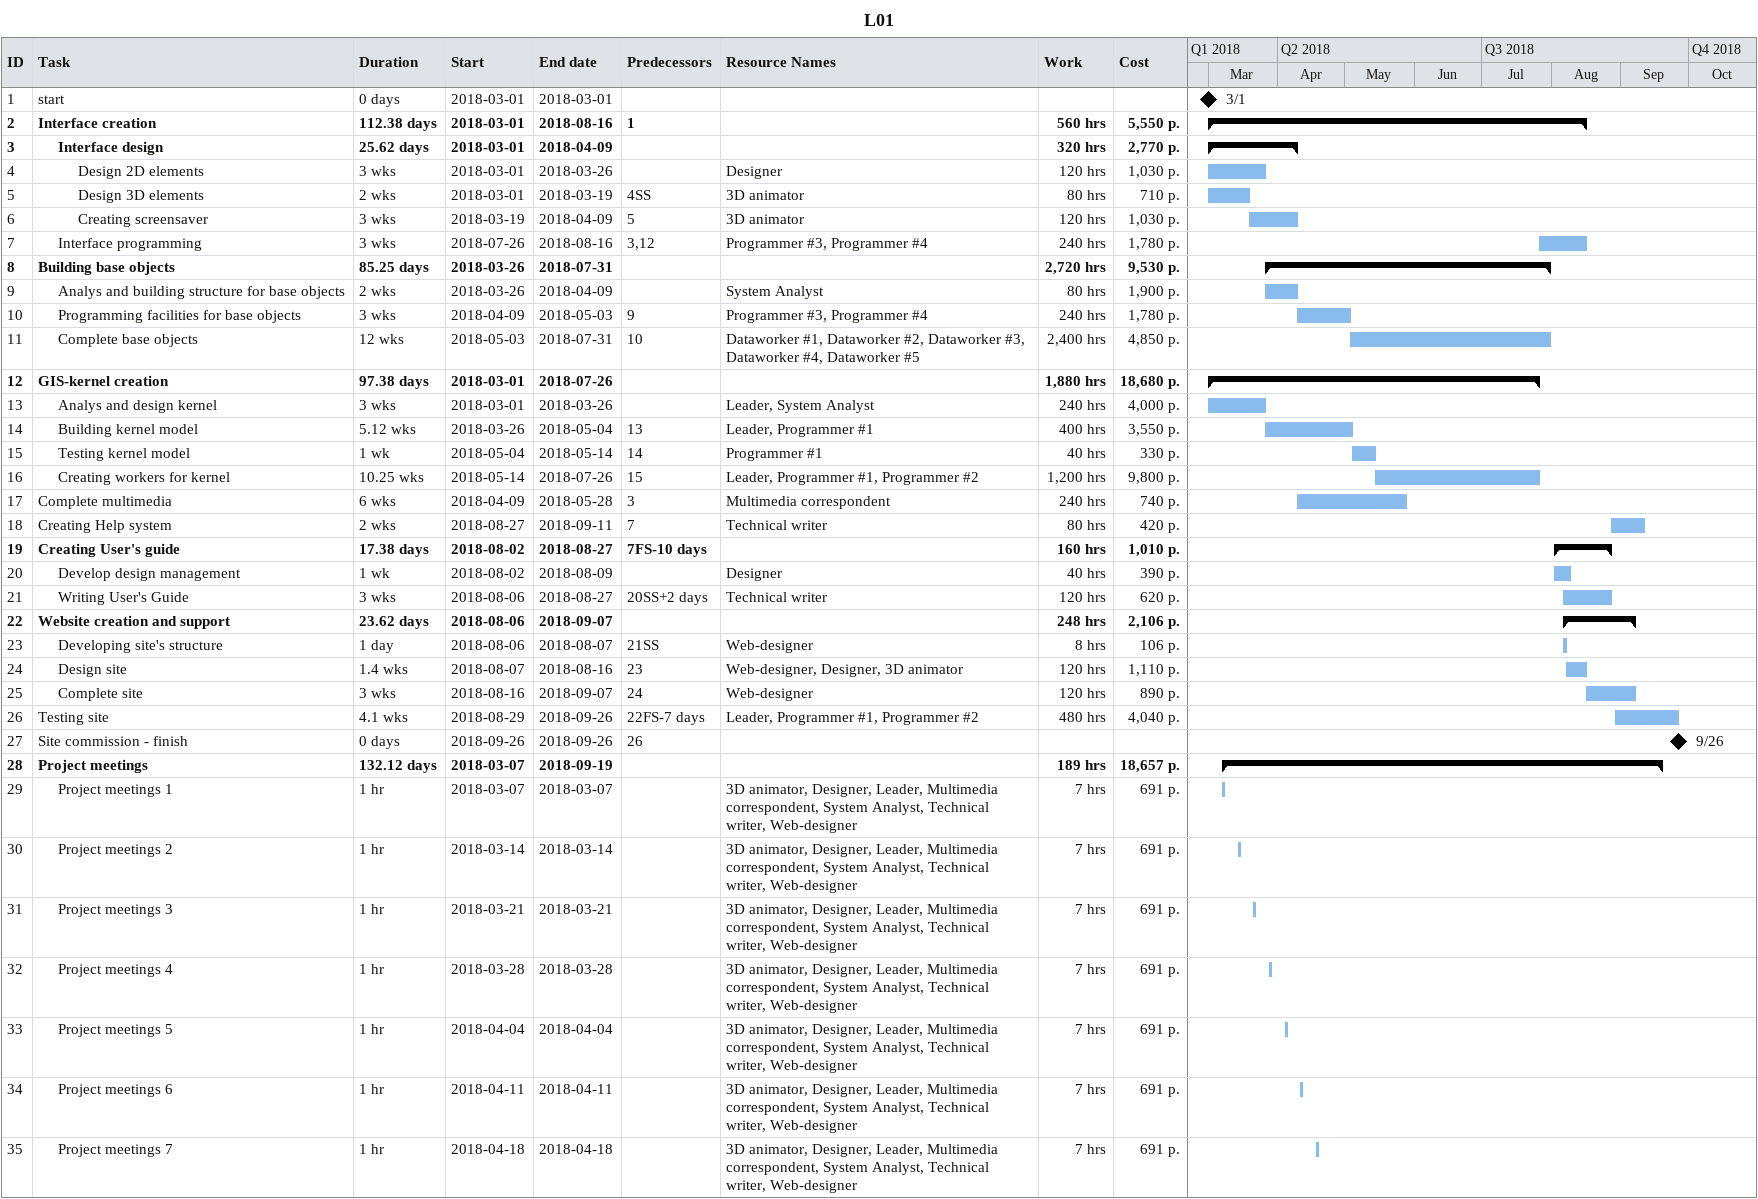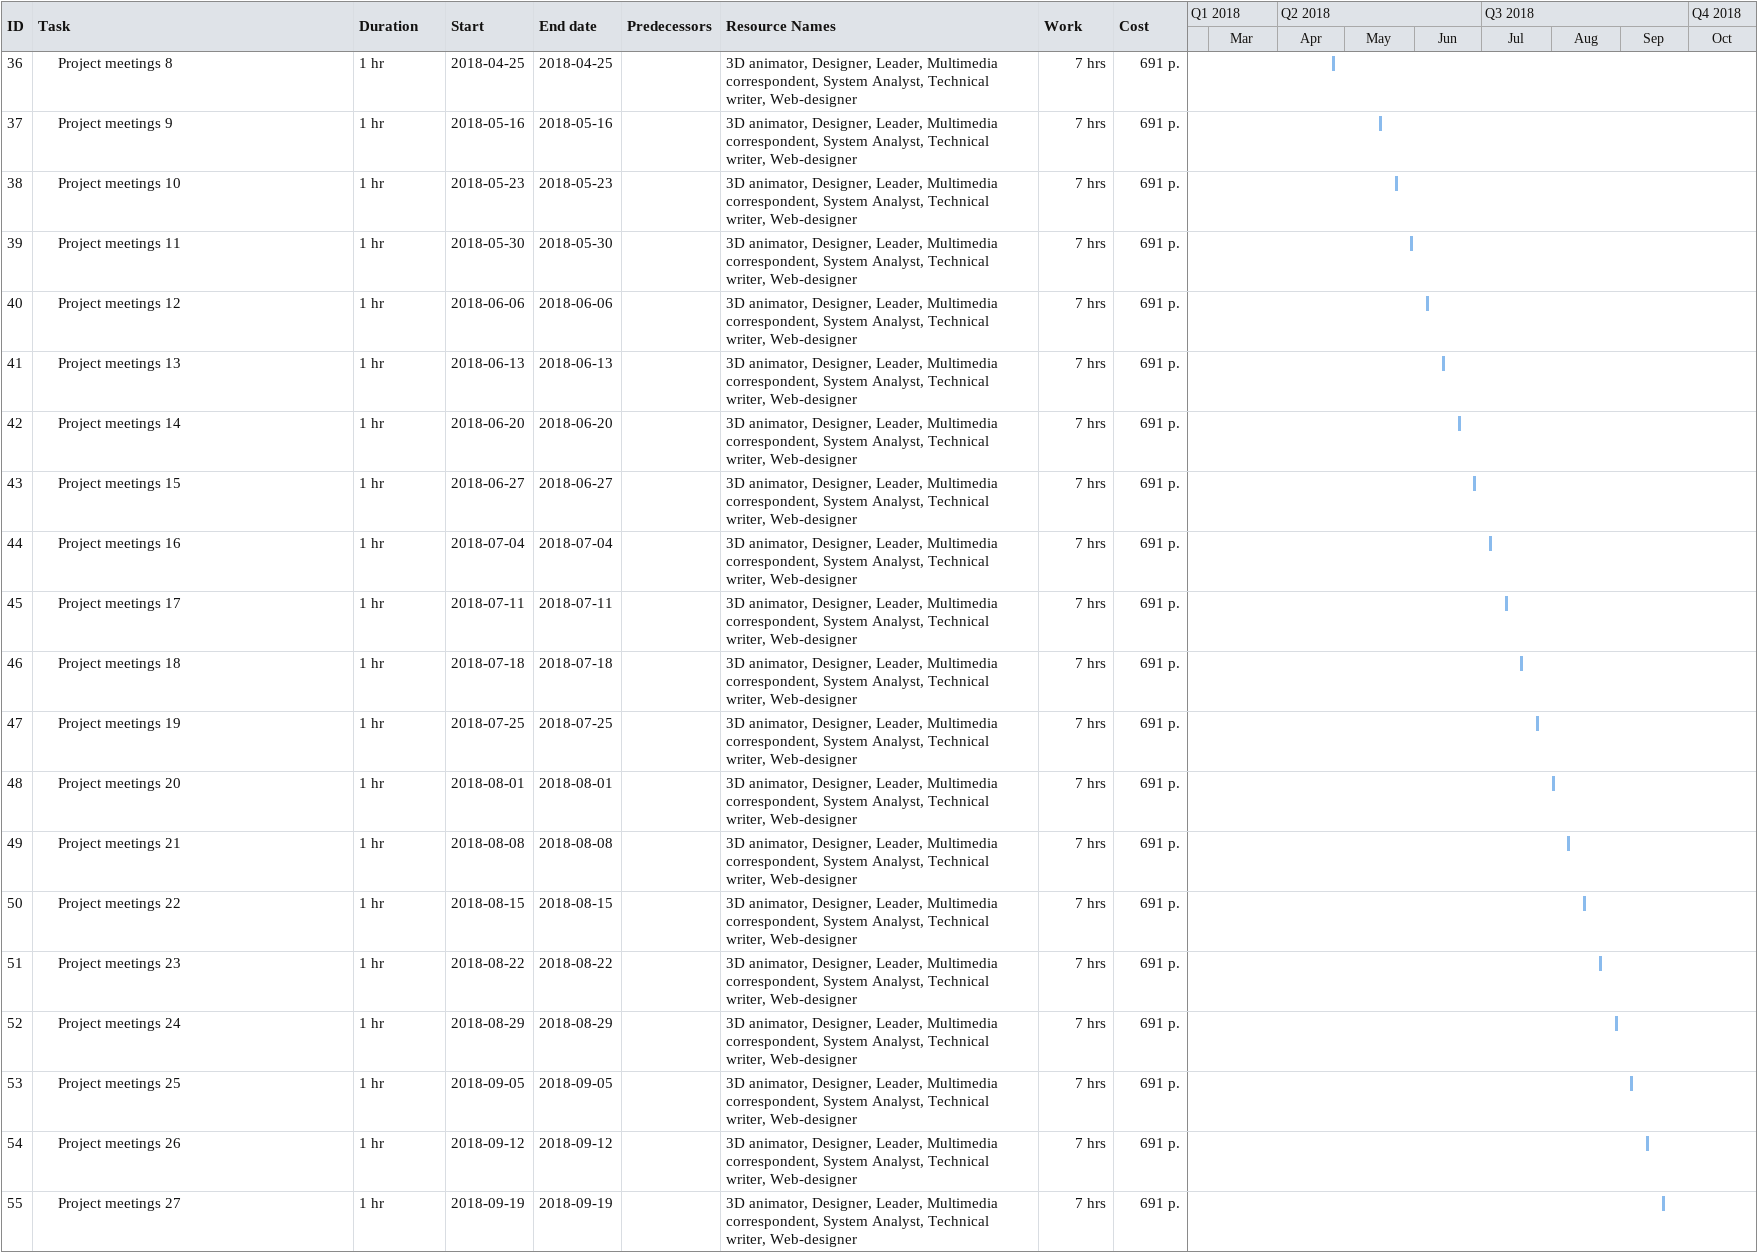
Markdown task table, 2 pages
L01

| ID | Level | Task | Duration | Start | Finish | Predecessors | Resources | Work (h) | Cost (p.) |
|---|---|---|---|---|---|---|---|---|---|
| 1 | 1 | start | 0d | 2018-03-01 | 2018-03-01 |  |  |  |  |
| 2 | 1 | **Interface creation** | 112.38d | 2018-03-01 | 2018-08-16 | 1 |  | 560 | 5550 |
| 3 | 2 | **Interface design** | 25.62d | 2018-03-01 | 2018-04-09 |  |  | 320 | 2770 |
| 4 | 3 | Design 2D elements | 3w | 2018-03-01 | 2018-03-26 |  | Designer | 120 | 1030 |
| 5 | 3 | Design 3D elements | 2w | 2018-03-01 | 2018-03-19 | 4SS | 3D animator | 80 | 710 |
| 6 | 3 | Creating screensaver | 3w | 2018-03-19 | 2018-04-09 | 5 | 3D animator | 120 | 1030 |
| 7 | 2 | Interface programming | 3w | 2018-07-26 | 2018-08-16 | 3, 12 | Programmer #3, Programmer #4 | 240 | 1780 |
| 8 | 1 | **Building base objects** | 85.25d | 2018-03-26 | 2018-07-31 |  |  | 2720 | 9530 |
| 9 | 2 | Analys and building structure for base objects | 2w | 2018-03-26 | 2018-04-09 |  | System Analyst | 80 | 1900 |
| 10 | 2 | Programming facilities for base objects | 3w | 2018-04-09 | 2018-05-03 | 9 | Programmer #3, Programmer #4 | 240 | 1780 |
| 11 | 2 | Complete base objects | 12w | 2018-05-03 | 2018-07-31 | 10 | Dataworker #1, Dataworker #2, Dataworker #3, Dataworker #4, Dataworker #5 | 2400 | 4850 |
| 12 | 1 | **GIS-kernel creation** | 97.38d | 2018-03-01 | 2018-07-26 |  |  | 1880 | 18680 |
| 13 | 2 | Analys and design kernel | 3w | 2018-03-01 | 2018-03-26 |  | Leader, System Analyst | 240 | 4000 |
| 14 | 2 | Building kernel model | 5.12w | 2018-03-26 | 2018-05-04 | 13 | Leader, Programmer #1 | 400 | 3550 |
| 15 | 2 | Testing kernel model | 1w | 2018-05-04 | 2018-05-14 | 14 | Programmer #1 | 40 | 330 |
| 16 | 2 | Creating workers for kernel | 10.25w | 2018-05-14 | 2018-07-26 | 15 | Leader, Programmer #1, Programmer #2 | 1200 | 9800 |
| 17 | 1 | Complete multimedia | 6w | 2018-04-09 | 2018-05-28 | 3 | Multimedia correspondent | 240 | 740 |
| 18 | 1 | Creating Help system | 2w | 2018-08-27 | 2018-09-11 | 7 | Technical writer | 80 | 420 |
| 19 | 1 | **Creating User's guide** | 17.38d | 2018-08-02 | 2018-08-27 | 7FS-10d |  | 160 | 1010 |
| 20 | 2 | Develop design management | 1w | 2018-08-02 | 2018-08-09 |  | Designer | 40 | 390 |
| 21 | 2 | Writing User's Guide | 3w | 2018-08-06 | 2018-08-27 | 20SS+2d | Technical writer | 120 | 620 |
| 22 | 1 | **Website creation and support** | 23.62d | 2018-08-06 | 2018-09-07 |  |  | 248 | 2106 |
| 23 | 2 | Developing site's structure | 1d | 2018-08-06 | 2018-08-07 | 21SS | Web-designer | 8 | 106 |
| 24 | 2 | Design site | 1.4w | 2018-08-07 | 2018-08-16 | 23 | Web-designer, Designer, 3D animator | 120 | 1110 |
| 25 | 2 | Complete site | 3w | 2018-08-16 | 2018-09-07 | 24 | Web-designer | 120 | 890 |
| 26 | 1 | Testing site | 4.1w | 2018-08-29 | 2018-09-26 | 22FS-7d | Leader, Programmer #1, Programmer #2 | 480 | 4040 |
| 27 | 1 | Site commission - finish | 0d | 2018-09-26 | 2018-09-26 | 26 |  |  |  |
| 28 | 1 | **Project meetings** | 132.12d | 2018-03-07 | 2018-09-19 |  |  | 189 | 18657 |
| 29 | 2 | Project meetings 1 | 1h | 2018-03-07 | 2018-03-07 |  | 3D animator, Designer, Leader, Multimedia correspondent, System Analyst, Technical writer, Web-designer | 7 | 691 |
| 30 | 2 | Project meetings 2 | 1h | 2018-03-14 | 2018-03-14 |  | 3D animator, Designer, Leader, Multimedia correspondent, System Analyst, Technical writer, Web-designer | 7 | 691 |
| 31 | 2 | Project meetings 3 | 1h | 2018-03-21 | 2018-03-21 |  | 3D animator, Designer, Leader, Multimedia correspondent, System Analyst, Technical writer, Web-designer | 7 | 691 |
| 32 | 2 | Project meetings 4 | 1h | 2018-03-28 | 2018-03-28 |  | 3D animator, Designer, Leader, Multimedia correspondent, System Analyst, Technical writer, Web-designer | 7 | 691 |
| 33 | 2 | Project meetings 5 | 1h | 2018-04-04 | 2018-04-04 |  | 3D animator, Designer, Leader, Multimedia correspondent, System Analyst, Technical writer, Web-designer | 7 | 691 |
| 34 | 2 | Project meetings 6 | 1h | 2018-04-11 | 2018-04-11 |  | 3D animator, Designer, Leader, Multimedia correspondent, System Analyst, Technical writer, Web-designer | 7 | 691 |
| 35 | 2 | Project meetings 7 | 1h | 2018-04-18 | 2018-04-18 |  | 3D animator, Designer, Leader, Multimedia correspondent, System Analyst, Technical writer, Web-designer | 7 | 691 |
| 36 | 2 | Project meetings 8 | 1h | 2018-04-25 | 2018-04-25 |  | 3D animator, Designer, Leader, Multimedia correspondent, System Analyst, Technical writer, Web-designer | 7 | 691 |
| 37 | 2 | Project meetings 9 | 1h | 2018-05-16 | 2018-05-16 |  | 3D animator, Designer, Leader, Multimedia correspondent, System Analyst, Technical writer, Web-designer | 7 | 691 |
| 38 | 2 | Project meetings 10 | 1h | 2018-05-23 | 2018-05-23 |  | 3D animator, Designer, Leader, Multimedia correspondent, System Analyst, Technical writer, Web-designer | 7 | 691 |
| 39 | 2 | Project meetings 11 | 1h | 2018-05-30 | 2018-05-30 |  | 3D animator, Designer, Leader, Multimedia correspondent, System Analyst, Technical writer, Web-designer | 7 | 691 |
| 40 | 2 | Project meetings 12 | 1h | 2018-06-06 | 2018-06-06 |  | 3D animator, Designer, Leader, Multimedia correspondent, System Analyst, Technical writer, Web-designer | 7 | 691 |
| 41 | 2 | Project meetings 13 | 1h | 2018-06-13 | 2018-06-13 |  | 3D animator, Designer, Leader, Multimedia correspondent, System Analyst, Technical writer, Web-designer | 7 | 691 |
| 42 | 2 | Project meetings 14 | 1h | 2018-06-20 | 2018-06-20 |  | 3D animator, Designer, Leader, Multimedia correspondent, System Analyst, Technical writer, Web-designer | 7 | 691 |
| 43 | 2 | Project meetings 15 | 1h | 2018-06-27 | 2018-06-27 |  | 3D animator, Designer, Leader, Multimedia correspondent, System Analyst, Technical writer, Web-designer | 7 | 691 |
| 44 | 2 | Project meetings 16 | 1h | 2018-07-04 | 2018-07-04 |  | 3D animator, Designer, Leader, Multimedia correspondent, System Analyst, Technical writer, Web-designer | 7 | 691 |
| 45 | 2 | Project meetings 17 | 1h | 2018-07-11 | 2018-07-11 |  | 3D animator, Designer, Leader, Multimedia correspondent, System Analyst, Technical writer, Web-designer | 7 | 691 |
| 46 | 2 | Project meetings 18 | 1h | 2018-07-18 | 2018-07-18 |  | 3D animator, Designer, Leader, Multimedia correspondent, System Analyst, Technical writer, Web-designer | 7 | 691 |
| 47 | 2 | Project meetings 19 | 1h | 2018-07-25 | 2018-07-25 |  | 3D animator, Designer, Leader, Multimedia correspondent, System Analyst, Technical writer, Web-designer | 7 | 691 |
| 48 | 2 | Project meetings 20 | 1h | 2018-08-01 | 2018-08-01 |  | 3D animator, Designer, Leader, Multimedia correspondent, System Analyst, Technical writer, Web-designer | 7 | 691 |
| 49 | 2 | Project meetings 21 | 1h | 2018-08-08 | 2018-08-08 |  | 3D animator, Designer, Leader, Multimedia correspondent, System Analyst, Technical writer, Web-designer | 7 | 691 |
| 50 | 2 | Project meetings 22 | 1h | 2018-08-15 | 2018-08-15 |  | 3D animator, Designer, Leader, Multimedia correspondent, System Analyst, Technical writer, Web-designer | 7 | 691 |
| 51 | 2 | Project meetings 23 | 1h | 2018-08-22 | 2018-08-22 |  | 3D animator, Designer, Leader, Multimedia correspondent, System Analyst, Technical writer, Web-designer | 7 | 691 |
| 52 | 2 | Project meetings 24 | 1h | 2018-08-29 | 2018-08-29 |  | 3D animator, Designer, Leader, Multimedia correspondent, System Analyst, Technical writer, Web-designer | 7 | 691 |
| 53 | 2 | Project meetings 25 | 1h | 2018-09-05 | 2018-09-05 |  | 3D animator, Designer, Leader, Multimedia correspondent, System Analyst, Technical writer, Web-designer | 7 | 691 |
| 54 | 2 | Project meetings 26 | 1h | 2018-09-12 | 2018-09-12 |  | 3D animator, Designer, Leader, Multimedia correspondent, System Analyst, Technical writer, Web-designer | 7 | 691 |
| 55 | 2 | Project meetings 27 | 1h | 2018-09-19 | 2018-09-19 |  | 3D animator, Designer, Leader, Multimedia correspondent, System Analyst, Technical writer, Web-designer | 7 | 691 |
